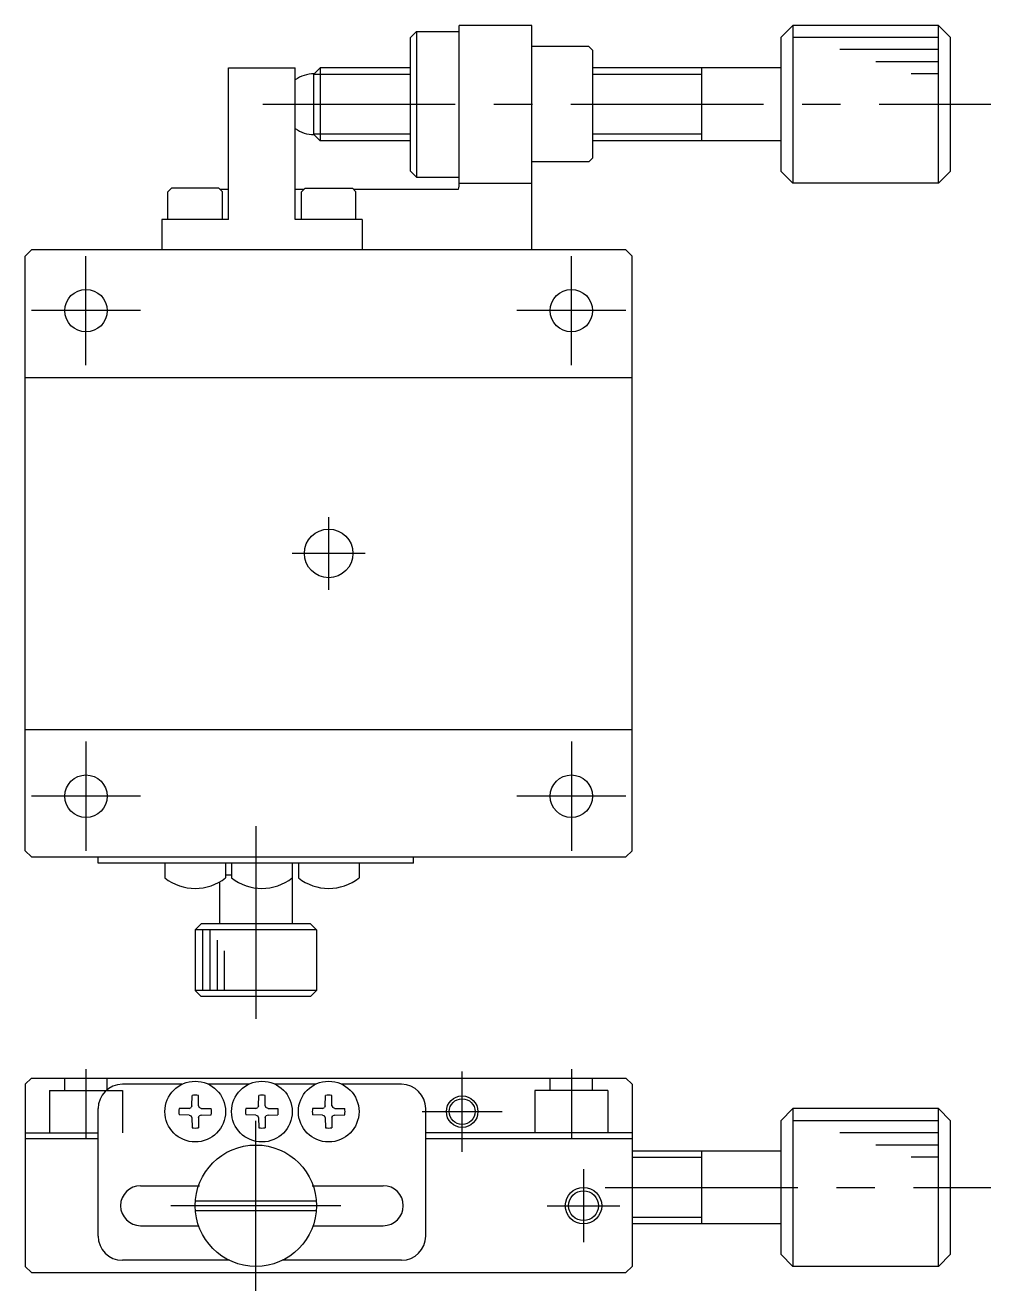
# Model space of a CAD drawing. Extents: x -1 to 154, y -8 to 266.
# Drawn here: x 43.6 to 123.1, y 161.5 to 265.7 of the extents above; entities that cross this region are included whole.
import ezdxf

# ---------------------------------------------------------------- set-up
doc = ezdxf.new("R2010")
doc.units = 0
doc.header["$LTSCALE"] = 0.5
doc.linetypes.add('CENTER', pattern=[50.8, 31.75, -6.35, 6.35, -6.35])
doc.linetypes.add('DASHED', pattern=[19.05, 12.7, -6.35])
for name, color, linetype in [('MSM_CENTER', 1, 'CENTER'), ('MSM_CONTINUOUS', 7, 'CONTINUOUS'), ('MSM_DASHED', 4, 'DASHED'), ('MSM_NARROW', 5, 'CONTINUOUS')]:
    doc.layers.add(name, color=color, linetype=linetype)

msp = doc.modelspace()

# ---------------------------------------------------------------- linework, layer by layer
at = {"layer": 'MSM_CENTER'}
for p, q in [((63.15, 259.19), (123.15, 259.19)), ((48.59, 237.69), (48.59, 246.69)), ((88.59, 237.69), (88.59, 246.69)), ((53.09, 242.19), (44.09, 242.19)), ((93.09, 242.19), (84.09, 242.19)), ((68.59, 219.19), (68.59, 225.19)), ((71.59, 222.19), (65.59, 222.19)), ((48.59, 206.69), (48.59, 197.69)), ((88.59, 206.69), (88.59, 197.69)), ((53.09, 202.19), (44.09, 202.19)), ((93.09, 202.19), (84.09, 202.19)), ((62.59, 199.72), (62.59, 181.83)), ((48.59, 179.72), (48.59, 173.98)), ((79.59, 172.91), (79.59, 179.51)), ((88.59, 179.72), (88.59, 173.98)), ((76.29, 176.21), (82.89, 176.21)), ((62.59, 161.46), (62.59, 175.46)), ((89.59, 171.46), (89.59, 165.46)), ((91.38, 169.96), (123.15, 169.96)), ((69.59, 168.46), (55.59, 168.46)), ((86.59, 168.46), (92.59, 168.46))]:
    msp.add_line(p, q, dxfattribs=at)
at = {"layer": 'MSM_CONTINUOUS'}
for p, q in [((75.34, 264.69), (75.84, 265.19)), ((75.84, 265.19), (75.84, 253.19)), ((75.84, 265.19), (79.34, 265.19)), ((85.34, 265.69), (79.34, 265.69)), ((79.34, 252.69), (79.34, 265.69)), ((85.34, 247.19), (85.34, 265.69)), ((105.84, 264.69), (106.84, 265.69)), ((118.84, 265.69), (106.84, 265.69)), ((106.84, 265.69), (106.84, 252.69)), ((118.84, 252.69), (118.84, 265.69)), ((119.84, 264.69), (118.84, 265.69)), ((75.34, 253.69), (75.34, 264.69)), ((90.04, 263.94), (85.34, 263.94)), ((90.34, 263.64), (90.04, 263.94)), ((105.84, 264.69), (105.84, 253.69)), ((119.84, 253.69), (119.84, 264.69)), ((90.34, 263.64), (90.34, 254.74)), ((60.34, 249.69), (60.34, 262.19)), ((60.34, 262.19), (65.84, 262.19)), ((65.84, 249.69), (65.84, 262.19)), ((67.34, 261.65), (67.88, 262.19)), ((67.34, 261.65), (67.34, 256.74)), ((67.88, 262.19), (67.88, 256.19)), ((75.34, 262.19), (67.88, 262.19)), ((105.84, 262.19), (90.34, 262.19)), ((99.34, 256.19), (99.34, 262.19)), ((67.88, 256.19), (67.34, 256.74)), ((75.34, 256.19), (67.88, 256.19)), ((105.84, 256.19), (90.34, 256.19)), ((90.04, 254.44), (85.34, 254.44)), ((90.34, 254.74), (90.04, 254.44)), ((75.34, 253.69), (75.84, 253.19)), ((105.84, 253.69), (106.84, 252.69)), ((119.84, 253.69), (118.84, 252.69)), ((55.34, 251.99), (55.64, 252.29)), ((59.54, 252.29), (55.64, 252.29)), ((59.54, 252.29), (59.84, 251.99)), ((66.64, 252.29), (66.34, 251.99)), ((66.64, 252.29), (70.54, 252.29)), ((70.84, 251.99), (70.54, 252.29)), ((75.84, 253.19), (79.34, 253.19)), ((79.34, 252.69), (85.34, 252.69)), ((118.84, 252.69), (106.84, 252.69)), ((55.34, 249.69), (55.34, 251.99)), ((59.64, 252.19), (60.34, 252.19)), ((59.84, 249.69), (59.84, 251.99)), ((65.84, 252.19), (66.54, 252.19)), ((66.34, 249.69), (66.34, 251.99)), ((70.64, 252.19), (79.3, 252.19)), ((70.84, 249.69), (70.84, 251.99)), ((54.84, 249.69), (54.84, 247.19)), ((60.34, 249.69), (54.84, 249.69)), ((71.34, 249.69), (65.84, 249.69)), ((71.34, 249.69), (71.34, 247.19)), ((44.09, 247.19), (43.59, 246.69)), ((93.09, 247.19), (44.09, 247.19)), ((93.59, 246.69), (93.09, 247.19)), ((43.59, 197.69), (43.59, 246.69)), ((93.59, 197.69), (93.59, 246.69)), ((43.59, 236.69), (93.59, 236.69)), ((43.59, 207.69), (93.59, 207.69)), ((43.59, 197.69), (44.09, 197.19)), ((44.09, 197.19), (93.09, 197.19)), ((49.59, 196.69), (49.59, 197.19)), ((75.59, 196.69), (75.59, 197.19)), ((93.59, 197.69), (93.09, 197.19)), ((75.59, 196.69), (49.59, 196.69)), ((55.09, 196.69), (55.09, 195.47)), ((60.09, 196.69), (60.09, 195.47)), ((60.59, 196.69), (60.59, 195.47)), ((65.59, 196.69), (65.59, 195.47)), ((65.59, 196.69), (65.59, 191.69)), ((66.09, 196.69), (66.09, 195.47)), ((71.09, 196.69), (71.09, 195.47)), ((59.59, 195.13), (59.59, 191.69)), ((60.59, 195.69), (60.09, 195.69)), ((58.09, 191.69), (57.59, 191.19)), ((67.59, 191.19), (57.59, 191.19)), ((57.59, 191.19), (57.59, 186.19)), ((67.09, 191.69), (58.09, 191.69)), ((67.59, 191.19), (67.09, 191.69)), ((67.59, 191.19), (67.59, 186.19)), ((67.59, 186.19), (57.59, 186.19)), ((57.59, 186.19), (58.09, 185.69)), ((67.09, 185.69), (58.09, 185.69)), ((67.09, 185.69), (67.59, 186.19)), ((44.09, 178.96), (43.59, 178.46)), ((43.59, 178.46), (43.59, 163.46)), ((44.09, 178.96), (93.09, 178.96)), ((56.5, 178.46), (51.59, 178.46)), ((62, 178.46), (58.68, 178.46)), ((67.5, 178.46), (64.18, 178.46)), ((74.59, 178.46), (69.68, 178.46)), ((93.59, 178.46), (93.09, 178.96)), ((93.59, 178.46), (93.59, 163.46)), ((57.31, 176.69), (57.33, 177.53)), ((57.86, 176.69), (57.85, 177.53)), ((62.81, 176.69), (62.83, 177.53)), ((63.36, 176.69), (63.35, 177.53)), ((68.31, 176.69), (68.33, 177.53)), ((68.86, 176.69), (68.85, 177.53)), ((49.59, 165.96), (49.59, 176.46)), ((57.09, 176.48), (56.26, 176.47)), ((57.09, 176.48), (57.25, 176.56)), ((57.31, 176.69), (57.25, 176.56)), ((57.86, 176.69), (57.92, 176.56)), ((58.09, 176.48), (57.92, 176.56)), ((58.09, 176.48), (58.91, 176.47)), ((62.59, 176.48), (61.76, 176.47)), ((62.59, 176.48), (62.75, 176.56)), ((62.81, 176.69), (62.75, 176.56)), ((63.36, 176.69), (63.42, 176.56)), ((63.59, 176.48), (63.42, 176.56)), ((63.59, 176.48), (64.41, 176.47)), ((68.09, 176.48), (67.26, 176.47)), ((68.09, 176.48), (68.25, 176.56)), ((68.31, 176.69), (68.25, 176.56)), ((68.86, 176.69), (68.92, 176.56)), ((69.09, 176.48), (68.92, 176.56)), ((69.09, 176.48), (69.91, 176.47)), ((76.59, 165.96), (76.59, 176.46)), ((105.84, 175.46), (106.84, 176.46)), ((118.84, 176.46), (106.84, 176.46)), ((106.84, 176.46), (106.84, 163.46)), ((118.84, 163.46), (118.84, 176.46)), ((119.84, 175.46), (118.84, 176.46)), ((57.09, 175.93), (56.26, 175.95)), ((57.09, 175.93), (57.25, 175.86)), ((57.31, 175.73), (57.25, 175.86)), ((57.31, 175.73), (57.33, 174.88)), ((57.86, 175.73), (57.85, 174.88)), ((57.86, 175.73), (57.92, 175.86)), ((58.09, 175.93), (57.92, 175.86)), ((58.09, 175.93), (58.91, 175.95)), ((62.59, 175.93), (61.76, 175.95)), ((62.59, 175.93), (62.75, 175.86)), ((62.81, 175.73), (62.75, 175.86)), ((62.81, 175.73), (62.83, 174.88)), ((63.36, 175.73), (63.35, 174.88)), ((63.36, 175.73), (63.42, 175.86)), ((63.59, 175.93), (63.42, 175.86)), ((63.59, 175.93), (64.41, 175.95)), ((68.09, 175.93), (67.26, 175.95)), ((68.09, 175.93), (68.25, 175.86)), ((68.31, 175.73), (68.25, 175.86)), ((68.31, 175.73), (68.33, 174.88)), ((68.86, 175.73), (68.85, 174.88)), ((68.86, 175.73), (68.92, 175.86)), ((69.09, 175.93), (68.92, 175.86)), ((69.09, 175.93), (69.91, 175.95)), ((105.84, 175.46), (105.84, 164.46)), ((119.84, 164.46), (119.84, 175.46)), ((43.59, 174.46), (49.59, 174.46)), ((93.59, 174.46), (76.59, 174.46)), ((49.59, 173.96), (43.59, 173.96)), ((93.59, 173.96), (76.59, 173.96)), ((105.84, 172.96), (93.59, 172.96)), ((99.34, 166.96), (99.34, 172.96)), ((53.09, 170.11), (57.94, 170.11)), ((67.23, 170.11), (73.09, 170.11)), ((57.6, 168.86), (67.57, 168.86)), ((57.6, 168.06), (67.57, 168.06)), ((53.09, 166.81), (57.8, 166.81)), ((67.37, 166.81), (73.09, 166.81)), ((105.84, 166.96), (93.59, 166.96)), ((60.41, 163.96), (51.59, 163.96)), ((74.59, 163.96), (64.77, 163.96)), ((105.84, 164.46), (106.84, 163.46)), ((119.84, 164.46), (118.84, 163.46)), ((44.09, 162.96), (43.59, 163.46)), ((44.09, 162.96), (93.09, 162.96)), ((93.09, 162.96), (93.59, 163.46)), ((118.84, 163.46), (106.84, 163.46))]:
    msp.add_line(p, q, dxfattribs=at)
for centre, radius in [((48.59, 242.19), 1.75), ((88.59, 242.19), 1.75), ((68.59, 222.19), 2), ((48.59, 202.19), 1.75), ((88.59, 202.19), 1.75), ((57.59, 176.21), 2.5), ((63.09, 176.21), 2.5), ((68.59, 176.21), 2.5), ((79.59, 176.21), 1.06), ((62.59, 168.46), 5), ((89.59, 168.46), 1.23)]:
    msp.add_circle(centre, radius, dxfattribs=at)
for centre, radius, start, end in [((67.34, 259.19), 2.5, 89.0567, 126.8698), ((67.34, 259.19), 2.5, 233.1302, 270.9433), ((76.34, 252.69), 3, 350.4059, 0), ((57.59, 198.59), 4, 231.3178, 308.6822), ((63.09, 198.59), 4, 231.3178, 308.6822), ((68.59, 198.59), 4, 231.3178, 308.6822), ((51.59, 176.46), 2, 90, 180), ((74.59, 176.46), 2, 0, 90), ((57.59, 176.21), 1.35, 78.8959, 101.1041), ((63.09, 176.21), 1.35, 78.8959, 101.1041), ((68.59, 176.21), 1.35, 78.8959, 101.1041), ((57.59, 176.21), 1.35, 168.8959, 191.1041), ((57.59, 176.21), 1.35, 348.8959, 11.1041), ((63.09, 176.21), 1.35, 168.8959, 191.1041), ((63.09, 176.21), 1.35, 348.8959, 11.1041), ((68.59, 176.21), 1.35, 168.8959, 191.1041), ((68.59, 176.21), 1.35, 348.8959, 11.1041), ((57.59, 176.21), 1.35, 258.8959, 281.1041), ((63.09, 176.21), 1.35, 258.8959, 281.1041), ((68.59, 176.21), 1.35, 258.8959, 281.1041), ((53.09, 168.46), 1.65, 90, 270), ((73.09, 168.46), 1.65, 270, 90), ((51.59, 165.96), 2, 180, 270), ((74.59, 165.96), 2, 270, 0)]:
    msp.add_arc(centre, radius, start, end, dxfattribs=at)
at = {"layer": 'MSM_DASHED'}
for p, q in [((46.84, 177.96), (46.84, 178.96)), ((50.34, 177.96), (50.34, 178.96)), ((86.84, 177.96), (86.84, 178.96)), ((90.34, 177.96), (90.34, 178.96)), ((45.59, 177.96), (45.59, 174.46)), ((45.59, 177.96), (51.59, 177.96)), ((51.59, 177.96), (51.59, 174.46)), ((85.59, 177.96), (85.59, 174.46)), ((91.59, 177.96), (85.59, 177.96)), ((91.59, 177.96), (91.59, 174.46))]:
    msp.add_line(p, q, dxfattribs=at)
at = {"layer": 'MSM_NARROW'}
for p, q in [((118.84, 264.69), (106.84, 264.69)), ((118.84, 263.69), (110.72, 263.69)), ((118.84, 262.69), (113.67, 262.69)), ((75.34, 261.65), (67.34, 261.65)), ((99.34, 261.65), (90.34, 261.65)), ((118.84, 261.69), (116.6, 261.69)), ((75.34, 256.74), (67.34, 256.74)), ((99.34, 256.74), (90.34, 256.74)), ((58.19, 191.19), (58.19, 186.19)), ((58.79, 191.19), (58.79, 186.19)), ((59.39, 190.33), (59.39, 186.19)), ((59.99, 189.46), (59.99, 186.19)), ((118.84, 175.46), (106.84, 175.46)), ((118.84, 174.46), (110.72, 174.46)), ((118.84, 173.46), (113.67, 173.46)), ((99.34, 172.42), (93.59, 172.42)), ((118.84, 172.46), (116.6, 172.46)), ((99.34, 167.5), (93.59, 167.5))]:
    msp.add_line(p, q, dxfattribs=at)
for centre, radius in [((79.59, 176.21), 1.3), ((89.59, 168.46), 1.5)]:
    msp.add_circle(centre, radius, dxfattribs=at)

doc.saveas('drawing.dxf')
